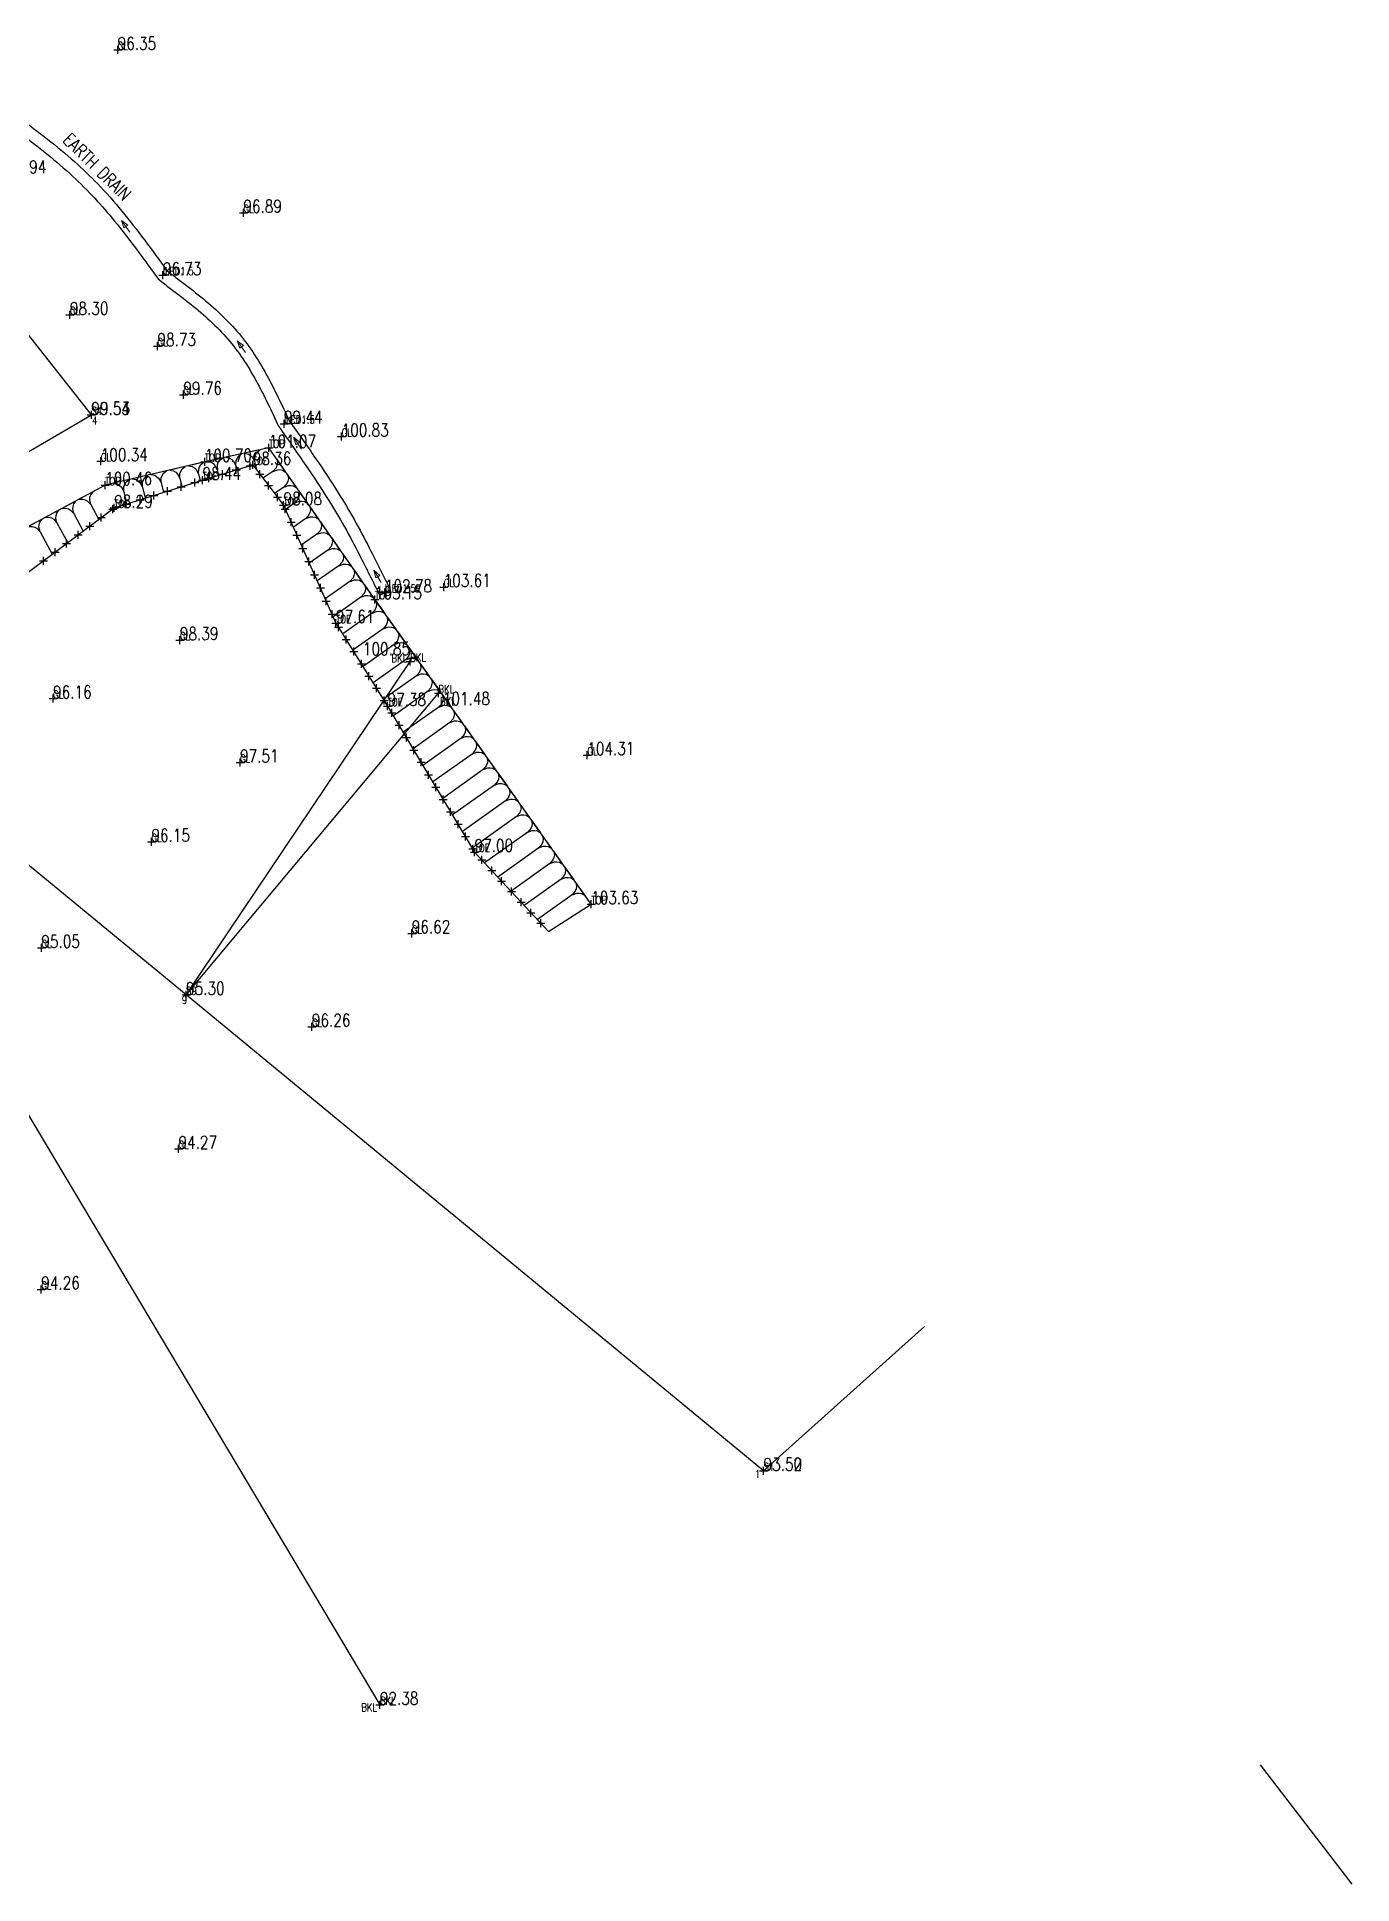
# Model space of a CAD drawing. Header units: metres. Extents: x -18206 to -14962, y -33140 to -31299.
# Drawn here: x -17924.4 to -17760.1, y -32081.6 to -31850.8 of the extents above; entities that cross this region are included whole.
import ezdxf

# ---------------------------------------------------------------- set-up
doc = ezdxf.new("R2010")
doc.units = ezdxf.units.M
doc.header["$LTSCALE"] = 6
doc.header["$MEASUREMENT"] = 0
doc.header["$PDMODE"] = 2
doc.header["$PDSIZE"] = 0.5
for name, color, linetype in [('180119_CODE', 7, 'Continuous'), ('180119_HEIGHT', 7, 'Continuous'), ('180119_PTS', 7, 'Continuous'), ('Detail_CD', 150, 'Continuous'), ('IL', 150, 'Continuous'), ('LOT', 7, 'Continuous'), ('TEBING', 8, 'Continuous'), ('Text_Filter', 2, 'Continuous'), ('TRV_RAW', 4, 'Continuous')]:
    doc.layers.add(name, color=color, linetype=linetype)
doc.styles.get("Standard").update_dxf_attribs({"font": 'simplex.shx', "width": 0.8})

# ---------------------------------------------------------------- blocks, each defined once
blk = doc.blocks.new('A$C11637FC8')
at = {"layer": 'Detail_CD', "lineweight": 13}
blk.add_lwpolyline([(0, 0), (2.96, 1.3), (1.22, 1.08), (1.64, 0.12), (2.96, 1.3)], dxfattribs=at)

msp = doc.modelspace()

# ---------------------------------------------------------------- linework, layer by layer
at = {"layer": '180119_PTS'}
for p in [(-17914.31, -31852.42), (-17898.6, -31872.77), (-17908.66, -31880.58), (-17920.27, -31885.54), (-17909.34, -31889.43), (-17906.1, -31895.5), (-17917.6, -31898.03), (-17917.6, -31898.03), (-17917.59, -31898.03), (-17917.58, -31898.03), (-17917.58, -31898.04), (-17893.53, -31899.13), (-17886.33, -31900.74), (-17916.42, -31903.83), (-17903.42, -31903.91), (-17895.41, -31902.15), (-17903.71, -31906.17), (-17897.43, -31904.29), (-17915.87, -31906.81), (-17914.74, -31909.66), (-17893.59, -31909.31), (-17880.92, -31920.23), (-17873.58, -31919.54), (-17882.17, -31921.08), (-17887.04, -31924.05), (-17906.53, -31926.18), (-17877.76, -31928.85), (-17922.37, -31933.49), (-17874.24, -31932.82), (-17880.59, -31934.42), (-17855.64, -31940.56), (-17899.02, -31941.47), (-17910.09, -31951.39), (-17869.72, -31952.66), (-17855.15, -31959.18), (-17877.57, -31962.83), (-17923.84, -31964.65), (-17905.76, -31970.52), (-17890.04, -31974.5), (-17906.71, -31989.77), (-17923.85, -32007.33), (-17833.62, -32030), (-17833.62, -32030), (-17833.62, -32030), (-17881.55, -32059.26)]:
    msp.add_point(p, dxfattribs=at)
at = {"layer": 'IL'}
msp.add_line((-17881.59, -31920.56), (-17880.25, -31919.9), dxfattribs=at)
for points, knots in [([(-17931.84, -31857.03), (-17931.38, -31857.53), (-17930.77, -31857.95), (-17928.97, -31859.2), (-17927.77, -31860.05), (-17924.21, -31862.63), (-17921.89, -31864.43), (-17918.71, -31867.27), (-17917.74, -31868.19), (-17914.69, -31871.35), (-17912.8, -31873.72), (-17910.01, -31877.44), (-17909.06, -31878.74), (-17908.12, -31880.05)], [0, 0, 0, 0, 2.175523, 2.175523, 6.526569, 6.526569, 15.22866, 15.22866, 19.231676, 19.231676, 28.253786, 28.253786, 33.04947, 33.04947, 33.04947, 33.04947]), ([(-17932.94, -31858.4), (-17932.23, -31858.76), (-17931.63, -31859.18), (-17929.83, -31860.43), (-17928.64, -31861.27), (-17925.11, -31863.83), (-17922.84, -31865.59), (-17919.71, -31868.39), (-17918.74, -31869.31), (-17916.08, -31872.08), (-17914.47, -31874.04), (-17911.68, -31877.68), (-17910.47, -31879.35), (-17909.27, -31881.02)], [0, 0, 0, 0, 2.176283, 2.176283, 6.52885, 6.52885, 15.233984, 15.233984, 19.32498, 19.32498, 27.016344, 27.016344, 33.163891, 33.163891, 33.163891, 33.163891]), ([(-17908.12, -31880.05), (-17907.7, -31880.36), (-17907.29, -31880.66), (-17905.99, -31881.64), (-17905.11, -31882.32), (-17902.51, -31884.41), (-17900.86, -31885.89), (-17898.7, -31888.39), (-17898.05, -31889.26), (-17896.83, -31891.07), (-17896.27, -31892.01), (-17894.7, -31894.85), (-17893.79, -31896.81), (-17892.88, -31898.75)], [0.113244, 0.113244, 0.113244, 0.113244, 1.632948, 1.632948, 4.898843, 4.898843, 11.430633, 11.430633, 14.653487, 14.653487, 17.876342, 17.876342, 24.207556, 24.207556, 24.207556, 24.207556]), ([(-17909.27, -31881.02), (-17908.66, -31881.51), (-17908.22, -31881.84), (-17906.9, -31882.84), (-17906.03, -31883.5), (-17903.49, -31885.55), (-17901.91, -31886.97), (-17899.87, -31889.34), (-17899.25, -31890.16), (-17898.08, -31891.91), (-17897.54, -31892.82), (-17896.02, -31895.58), (-17895.11, -31897.51), (-17894.21, -31899.45)], [0, 0, 0, 0, 1.634106, 1.634106, 4.902318, 4.902318, 11.438743, 11.438743, 14.692666, 14.692666, 17.94659, 17.94659, 24.273143, 24.273143, 24.273143, 24.273143]), ([(-17892.88, -31898.75), (-17891.77, -31900.31), (-17890.67, -31901.88), (-17888.62, -31904.88), (-17887.67, -31906.31), (-17886.06, -31908.88), (-17885.39, -31910.01), (-17884.1, -31912.3), (-17883.48, -31913.46), (-17881.98, -31916.38), (-17881.11, -31918.14), (-17880.25, -31919.9)], [0.066574, 0.066574, 0.066574, 0.066574, 5.795902, 5.795902, 10.906829, 10.906829, 14.824229, 14.824229, 18.741629, 18.741629, 24.615264, 24.615264, 24.615264, 24.615264]), ([(-17894.21, -31899.45), (-17893.01, -31901.16), (-17891.89, -31902.75), (-17889.83, -31905.76), (-17888.9, -31907.18), (-17887.3, -31909.74), (-17886.63, -31910.87), (-17885.34, -31913.16), (-17884.72, -31914.33), (-17883.26, -31917.18), (-17882.42, -31918.87), (-17881.59, -31920.56)], [0, 0, 0, 0, 5.838492, 5.838492, 10.977849, 10.977849, 14.966641, 14.966641, 18.955432, 18.955432, 24.615264, 24.615264, 24.615264, 24.615264])]:
    msp.add_open_spline(points, degree=3, knots=knots, dxfattribs=at)
at = {"layer": 'LOT'}
msp.add_line((-17760.11, -32081.64), (-17771.53, -32066.76), dxfattribs=at)
at = {"layer": 'TEBING'}
for p, q in [((-17906.55, -31905.95), (-17906.3, -31906.99)), ((-17904.21, -31905.4), (-17904.01, -31906.27)), ((-17901.89, -31904.88), (-17901.73, -31905.58)), ((-17899.54, -31904.36), (-17899.43, -31904.89)), ((-17897.2, -31903.85), (-17896.97, -31904.88)), ((-17894.92, -31905.09), (-17896.16, -31905.95)), ((-17913.56, -31907.59), (-17913.19, -31909.17)), ((-17911.22, -31907.04), (-17910.89, -31908.45)), ((-17908.89, -31906.49), (-17908.6, -31907.72)), ((-17893.54, -31907.05), (-17894.7, -31907.86)), ((-17919.78, -31910.37), (-17918.61, -31912.55)), ((-17917.67, -31909.23), (-17916.66, -31911.1)), ((-17892.17, -31909.02), (-17893.35, -31909.85)), ((-17924.01, -31912.64), (-17922.5, -31915.45)), ((-17921.89, -31911.5), (-17920.55, -31914)), ((-17890.79, -31910.99), (-17892.36, -31912.08)), ((-17889.42, -31912.95), (-17891.37, -31914.32)), ((-17888.04, -31914.92), (-17890.37, -31916.55)), ((-17886.67, -31916.89), (-17889.38, -31918.78)), ((-17885.29, -31918.85), (-17888.39, -31921.02)), ((-17883.92, -31920.82), (-17887.39, -31923.25)), ((-17882.53, -31922.79), (-17886.2, -31925.4)), ((-17881.14, -31924.75), (-17884.93, -31927.44)), ((-17879.75, -31926.71), (-17883.66, -31929.48)), ((-17878.36, -31928.66), (-17882.39, -31931.52)), ((-17876.97, -31930.62), (-17881.12, -31933.56)), ((-17875.59, -31932.58), (-17879.87, -31935.62)), ((-17874.2, -31934.54), (-17878.64, -31937.69)), ((-17872.81, -31936.49), (-17877.41, -31939.76)), ((-17871.42, -31938.45), (-17876.18, -31941.83)), ((-17870.03, -31940.41), (-17874.95, -31943.89)), ((-17868.64, -31942.36), (-17873.71, -31945.96)), ((-17867.25, -31944.32), (-17872.48, -31948.03)), ((-17865.86, -31946.28), (-17871.25, -31950.1)), ((-17864.47, -31948.24), (-17870.02, -31952.17)), ((-17863.09, -31950.19), (-17868.47, -31954.01)), ((-17861.7, -31952.15), (-17866.82, -31955.79)), ((-17860.31, -31954.11), (-17865.17, -31957.56)), ((-17858.92, -31956.07), (-17863.53, -31959.34)), ((-17857.53, -31958.02), (-17861.88, -31961.11)), ((-17860.49, -31962.6), (-17855.15, -31959.18))]:
    msp.add_line(p, q, dxfattribs=at)
for points in [[(-17855.15, -31959.18), (-17882.17, -31921.08), (-17895.41, -31902.15), (-17903.42, -31903.91), (-17915.87, -31906.81), (-17933.08, -31916.07), (-17952.42, -31929.28), (-17962.59, -31936.65)], [(-17855.15, -31959.18), (-17882.17, -31921.08), (-17895.41, -31902.15), (-17903.42, -31903.91), (-17915.87, -31906.81), (-17933.08, -31916.07), (-17952.42, -31929.28), (-17962.59, -31936.65)], [(-17959.4, -31939.72), (-17946.57, -31934.44), (-17933.3, -31923.51), (-17914.74, -31909.66), (-17903.71, -31906.17), (-17897.43, -31904.29), (-17893.59, -31909.31), (-17887.04, -31924.05), (-17880.59, -31934.42), (-17869.72, -31952.66), (-17860.49, -31962.6)], [(-17959.4, -31939.72), (-17946.57, -31934.44), (-17933.3, -31923.51), (-17914.74, -31909.66), (-17903.71, -31906.17), (-17897.43, -31904.29), (-17893.59, -31909.31), (-17887.04, -31924.05), (-17880.59, -31934.42), (-17869.72, -31952.66), (-17860.49, -31962.6)]]:
    msp.add_lwpolyline(points, dxfattribs=at)
for points in [[(-17903.14, -31903.84), (-17902.67, -31903.94), (-17902.39, -31904.12), (-17902.16, -31904.35), (-17901.89, -31904.88), (-17901.86, -31904.28), (-17901.75, -31903.98), (-17901.57, -31903.7), (-17901.18, -31903.42)], [(-17900.79, -31903.33), (-17900.32, -31903.43), (-17900.04, -31903.61), (-17899.82, -31903.83), (-17899.54, -31904.36), (-17899.52, -31903.77), (-17899.4, -31903.47), (-17899.22, -31903.19), (-17898.84, -31902.9)], [(-17898.45, -31902.82), (-17897.98, -31902.92), (-17897.7, -31903.09), (-17897.47, -31903.32), (-17897.2, -31903.85), (-17897.17, -31903.25), (-17897.06, -31902.95), (-17896.88, -31902.67), (-17896.5, -31902.39)], [(-17894.44, -31903.53), (-17894.36, -31904.01), (-17894.41, -31904.33), (-17894.53, -31904.63), (-17894.92, -31905.09), (-17894.36, -31904.88), (-17894.04, -31904.87), (-17893.71, -31904.93), (-17893.3, -31905.17)], [(-17912.49, -31906.02), (-17912.02, -31906.12), (-17911.74, -31906.29), (-17911.5, -31906.51), (-17911.22, -31907.04), (-17911.2, -31906.44), (-17911.09, -31906.14), (-17910.92, -31905.86), (-17910.54, -31905.57)], [(-17910.15, -31905.48), (-17909.68, -31905.57), (-17909.4, -31905.75), (-17909.17, -31905.97), (-17908.89, -31906.49), (-17908.87, -31905.9), (-17908.76, -31905.6), (-17908.58, -31905.31), (-17908.2, -31905.02)], [(-17907.81, -31904.93), (-17907.34, -31905.03), (-17907.06, -31905.2), (-17906.83, -31905.42), (-17906.55, -31905.95), (-17906.53, -31905.35), (-17906.42, -31905.05), (-17906.25, -31904.77), (-17905.86, -31904.48)], [(-17905.48, -31904.39), (-17905, -31904.48), (-17904.72, -31904.65), (-17904.49, -31904.87), (-17904.21, -31905.4), (-17904.19, -31904.8), (-17904.08, -31904.5), (-17903.91, -31904.22), (-17903.53, -31903.93)], [(-17893.07, -31905.5), (-17892.98, -31905.97), (-17893.04, -31906.3), (-17893.16, -31906.6), (-17893.54, -31907.05), (-17892.98, -31906.85), (-17892.66, -31906.84), (-17892.33, -31906.9), (-17891.92, -31907.14)], [(-17919.15, -31908.58), (-17918.67, -31908.55), (-17918.36, -31908.64), (-17918.07, -31908.79), (-17917.67, -31909.23), (-17917.8, -31908.65), (-17917.78, -31908.33), (-17917.68, -31908.01), (-17917.39, -31907.63)], [(-17914.82, -31906.57), (-17914.35, -31906.66), (-17914.07, -31906.84), (-17913.84, -31907.06), (-17913.56, -31907.59), (-17913.54, -31906.99), (-17913.43, -31906.69), (-17913.26, -31906.41), (-17912.88, -31906.11)], [(-17891.69, -31907.47), (-17891.6, -31907.94), (-17891.66, -31908.27), (-17891.78, -31908.56), (-17892.17, -31909.02), (-17891.61, -31908.81), (-17891.29, -31908.8), (-17890.96, -31908.86), (-17890.55, -31909.11)], [(-17923.38, -31910.85), (-17922.9, -31910.82), (-17922.58, -31910.91), (-17922.3, -31911.07), (-17921.89, -31911.5), (-17922.03, -31910.92), (-17922, -31910.6), (-17921.91, -31910.29), (-17921.62, -31909.9)], [(-17921.26, -31909.71), (-17920.79, -31909.68), (-17920.47, -31909.78), (-17920.19, -31909.93), (-17919.78, -31910.37), (-17919.92, -31909.78), (-17919.89, -31909.47), (-17919.79, -31909.15), (-17919.5, -31908.77)], [(-17890.32, -31909.43), (-17890.23, -31909.91), (-17890.29, -31910.23), (-17890.41, -31910.53), (-17890.79, -31910.99), (-17890.23, -31910.78), (-17889.91, -31910.77), (-17889.58, -31910.83), (-17889.17, -31911.07)], [(-17925.49, -31911.99), (-17925.01, -31911.96), (-17924.7, -31912.05), (-17924.42, -31912.2), (-17924.01, -31912.64), (-17924.14, -31912.06), (-17924.12, -31911.74), (-17924.02, -31911.42), (-17923.73, -31911.04)], [(-17888.94, -31911.4), (-17888.85, -31911.87), (-17888.91, -31912.2), (-17889.03, -31912.5), (-17889.42, -31912.95), (-17888.85, -31912.75), (-17888.54, -31912.74), (-17888.21, -31912.8), (-17887.8, -31913.04)], [(-17887.57, -31913.37), (-17887.48, -31913.84), (-17887.54, -31914.17), (-17887.66, -31914.46), (-17888.04, -31914.92), (-17887.48, -31914.71), (-17887.16, -31914.71), (-17886.83, -31914.76), (-17886.42, -31915.01)], [(-17886.19, -31915.34), (-17886.1, -31915.81), (-17886.16, -31916.13), (-17886.28, -31916.43), (-17886.67, -31916.89), (-17886.1, -31916.68), (-17885.79, -31916.67), (-17885.46, -31916.73), (-17885.05, -31916.97)], [(-17884.82, -31917.3), (-17884.73, -31917.77), (-17884.79, -31918.1), (-17884.91, -31918.4), (-17885.29, -31918.85), (-17884.73, -31918.65), (-17884.41, -31918.64), (-17884.08, -31918.7), (-17883.67, -31918.94)], [(-17883.44, -31919.27), (-17883.35, -31919.74), (-17883.41, -31920.07), (-17883.53, -31920.36), (-17883.92, -31920.82), (-17883.35, -31920.62), (-17883.03, -31920.61), (-17882.71, -31920.66), (-17882.3, -31920.91)], [(-17882.07, -31921.24), (-17881.97, -31921.71), (-17882.03, -31922.03), (-17882.15, -31922.33), (-17882.53, -31922.79), (-17881.97, -31922.58), (-17881.65, -31922.57), (-17881.32, -31922.63), (-17880.91, -31922.87)], [(-17880.68, -31923.19), (-17880.59, -31923.66), (-17880.64, -31923.99), (-17880.76, -31924.29), (-17881.14, -31924.75), (-17880.58, -31924.54), (-17880.26, -31924.53), (-17879.93, -31924.58), (-17879.52, -31924.82)], [(-17879.29, -31925.15), (-17879.2, -31925.62), (-17879.25, -31925.95), (-17879.37, -31926.25), (-17879.75, -31926.71), (-17879.19, -31926.5), (-17878.87, -31926.48), (-17878.55, -31926.54), (-17878.13, -31926.78)], [(-17877.9, -31927.11), (-17877.81, -31927.58), (-17877.86, -31927.91), (-17877.98, -31928.2), (-17878.36, -31928.66), (-17877.8, -31928.45), (-17877.48, -31928.44), (-17877.16, -31928.5), (-17876.74, -31928.74)], [(-17876.51, -31929.07), (-17876.42, -31929.54), (-17876.47, -31929.86), (-17876.59, -31930.16), (-17876.97, -31930.62), (-17876.41, -31930.41), (-17876.09, -31930.4), (-17875.77, -31930.45), (-17875.35, -31930.7)], [(-17875.12, -31931.02), (-17875.03, -31931.49), (-17875.09, -31931.82), (-17875.2, -31932.12), (-17875.59, -31932.58), (-17875.02, -31932.37), (-17874.71, -31932.36), (-17874.38, -31932.41), (-17873.96, -31932.65)], [(-17873.73, -31932.98), (-17873.64, -31933.45), (-17873.7, -31933.78), (-17873.81, -31934.08), (-17874.2, -31934.54), (-17873.64, -31934.33), (-17873.32, -31934.31), (-17872.99, -31934.37), (-17872.58, -31934.61)], [(-17872.34, -31934.94), (-17872.25, -31935.41), (-17872.31, -31935.73), (-17872.42, -31936.03), (-17872.81, -31936.49), (-17872.25, -31936.28), (-17871.93, -31936.27), (-17871.6, -31936.33), (-17871.19, -31936.57)], [(-17870.96, -31936.89), (-17870.86, -31937.37), (-17870.92, -31937.69), (-17871.04, -31937.99), (-17871.42, -31938.45), (-17870.86, -31938.24), (-17870.54, -31938.23), (-17870.21, -31938.28), (-17869.8, -31938.53)], [(-17869.57, -31938.85), (-17869.48, -31939.32), (-17869.53, -31939.65), (-17869.65, -31939.95), (-17870.03, -31940.41), (-17869.47, -31940.2), (-17869.15, -31940.19), (-17868.82, -31940.24), (-17868.41, -31940.48)], [(-17868.18, -31940.81), (-17868.09, -31941.28), (-17868.14, -31941.61), (-17868.26, -31941.9), (-17868.64, -31942.36), (-17868.08, -31942.15), (-17867.76, -31942.14), (-17867.43, -31942.2), (-17867.02, -31942.44)], [(-17866.79, -31942.77), (-17866.7, -31943.24), (-17866.75, -31943.56), (-17866.87, -31943.86), (-17867.25, -31944.32), (-17866.69, -31944.11), (-17866.37, -31944.1), (-17866.05, -31944.16), (-17865.63, -31944.4)], [(-17865.4, -31944.72), (-17865.31, -31945.2), (-17865.36, -31945.52), (-17865.48, -31945.82), (-17865.86, -31946.28), (-17865.3, -31946.07), (-17864.98, -31946.06), (-17864.66, -31946.11), (-17864.24, -31946.35)], [(-17864.01, -31946.68), (-17863.92, -31947.15), (-17863.98, -31947.48), (-17864.09, -31947.78), (-17864.47, -31948.24), (-17863.91, -31948.03), (-17863.59, -31948.02), (-17863.27, -31948.07), (-17862.85, -31948.31)], [(-17862.62, -31948.64), (-17862.53, -31949.11), (-17862.59, -31949.44), (-17862.7, -31949.73), (-17863.09, -31950.19), (-17862.53, -31949.98), (-17862.21, -31949.97), (-17861.88, -31950.03), (-17861.46, -31950.27)], [(-17861.23, -31950.6), (-17861.14, -31951.07), (-17861.2, -31951.39), (-17861.31, -31951.69), (-17861.7, -31952.15), (-17861.14, -31951.94), (-17860.82, -31951.93), (-17860.49, -31951.99), (-17860.08, -31952.23)], [(-17859.84, -31952.55), (-17859.75, -31953.02), (-17859.81, -31953.35), (-17859.93, -31953.65), (-17860.31, -31954.11), (-17859.75, -31953.9), (-17859.43, -31953.89), (-17859.1, -31953.94), (-17858.69, -31954.18)], [(-17858.46, -31954.51), (-17858.36, -31954.98), (-17858.42, -31955.31), (-17858.54, -31955.61), (-17858.92, -31956.07), (-17858.36, -31955.86), (-17858.04, -31955.84), (-17857.71, -31955.9), (-17857.3, -31956.14)], [(-17857.07, -31956.47), (-17856.98, -31956.94), (-17857.03, -31957.27), (-17857.15, -31957.56), (-17857.53, -31958.02), (-17856.97, -31957.81), (-17856.65, -31957.8), (-17856.32, -31957.86), (-17855.91, -31958.1)]]:
    msp.add_lwpolyline(points, close=True, dxfattribs=at)
for p in [(-17904.66, -31906.47), (-17902.94, -31905.94), (-17901.21, -31905.42), (-17899.49, -31904.9), (-17897.76, -31904.39), (-17896.55, -31905.44), (-17911.52, -31908.64), (-17909.8, -31908.1), (-17908.09, -31907.56), (-17906.37, -31907.01), (-17895.46, -31906.87), (-17894.36, -31908.3), (-17916.36, -31910.87), (-17914.92, -31909.8), (-17913.24, -31909.19), (-17893.38, -31909.79), (-17919.25, -31913.03), (-17917.8, -31911.95), (-17892.65, -31911.44), (-17891.92, -31913.08), (-17922.13, -31915.18), (-17920.69, -31914.1), (-17891.18, -31914.73), (-17923.57, -31916.25), (-17890.45, -31916.37), (-17889.72, -31918.02), (-17888.99, -31919.66), (-17888.26, -31921.31), (-17887.53, -31922.95), (-17886.72, -31924.56), (-17885.77, -31926.09), (-17884.82, -31927.61), (-17883.87, -31929.14), (-17882.92, -31930.67), (-17881.97, -31932.2), (-17881.02, -31933.73), (-17880.08, -31935.27), (-17879.16, -31936.81), (-17878.24, -31938.36), (-17877.32, -31939.91), (-17876.4, -31941.45), (-17875.48, -31943), (-17874.56, -31944.54), (-17873.64, -31946.09), (-17872.72, -31947.64), (-17871.79, -31949.18), (-17870.87, -31950.73), (-17869.95, -31952.28), (-17868.8, -31953.65), (-17867.58, -31954.97), (-17866.35, -31956.29), (-17865.13, -31957.61), (-17863.9, -31958.93), (-17862.68, -31960.25), (-17861.46, -31961.57)]:
    msp.add_point(p, dxfattribs=at)
at = {"layer": 'TRV_RAW'}
for p, q in [((-17917.59, -31898.03), (-17951.9, -31854.44)), ((-17962.09, -31924.08), (-17917.59, -31898.03)), ((-17905.76, -31970.52), (-17962.09, -31924.08)), ((-17962.09, -31924.08), (-17881.55, -32059.26)), ((-17905.76, -31970.52), (-17877.76, -31928.85)), ((-17905.76, -31970.52), (-17874.24, -31932.82)), ((-17833.62, -32030), (-17905.76, -31970.52))]:
    msp.add_line(p, q, dxfattribs=at)
at = {"layer": 'TRV_RAW', "color": 1}
msp.add_line((-17833.62, -32030), (-17813.51, -32011.96), dxfattribs=at)

# ---------------------------------------------------------------- block references
at = {"layer": 'IL', "zscale": 0.5535265692600286}
for p, xscale, yscale, rotation in [((-17912.8, -31875.21), 0.5535265692596106, 0.553526569259688, 101.6278705286599), ((-17898.33, -31890.23), 0.5535265692596106, 0.553526569259688, 101.6278705286599), ((-17891.35, -31902.33), 0.5535265692596281, 0.5535265692596596, 99.39445008367494), ((-17881.4, -31918.99), 0.5535265692596162, 0.5535265692597022, 96.19628004349048)]:
    msp.add_blockref('A$C11637FC8', p, dxfattribs=dict(at, xscale=xscale, yscale=yscale, rotation=rotation))

# ---------------------------------------------------------------- texts
at = {"lineweight": 13, "width": 0.78}
msp.add_text('EARTH DRAIN', height=1.6, rotation=315.3914, dxfattribs=at).set_placement((-17921.29, -31863.79))
at = {"layer": '180119_CODE', "width": 0.78}
for s, p in [('GL', (-17914.31, -31852.42)), ('GL', (-17898.6, -31872.77)), ('ILED1.5', (-17908.66, -31880.58)), ('GL', (-17920.27, -31885.54)), ('GL', (-17909.34, -31889.43)), ('GL', (-17906.1, -31895.5)), ('S4', (-17917.6, -31898.03)), ('S4', (-17917.6, -31898.03)), ('S4', (-17917.59, -31898.03)), ('S4', (-17917.58, -31898.03)), ('S4', (-17917.58, -31898.04)), ('ILED1.5', (-17893.53, -31899.13)), ('TOP', (-17895.41, -31902.15)), ('GL', (-17886.33, -31900.74)), ('GL', (-17916.42, -31903.83)), ('TOP', (-17903.42, -31903.91)), ('TOE', (-17897.43, -31904.29)), ('TOP', (-17915.87, -31906.81)), ('TOE', (-17903.71, -31906.17)), ('TOE', (-17914.74, -31909.66)), ('TOE', (-17893.59, -31909.31)), ('ILED1.5E', (-17880.92, -31920.23)), ('GL', (-17873.58, -31919.54)), ('TOP', (-17882.17, -31921.08)), ('TOE', (-17887.04, -31924.05)), ('GL', (-17906.53, -31926.18)), ('BKL', (-17877.76, -31928.85)), ('GL', (-17922.37, -31933.49)), ('TOE', (-17880.59, -31934.42)), ('BKL', (-17874.24, -31932.82)), ('GL', (-17899.02, -31941.47)), ('GL', (-17855.64, -31940.56)), ('GL', (-17910.09, -31951.39)), ('TOE', (-17869.72, -31952.66)), ('TOP', (-17855.15, -31959.18)), ('GL', (-17923.84, -31964.65)), ('GL', (-17877.57, -31962.83)), ('S9', (-17905.76, -31970.52)), ('GL', (-17890.04, -31974.5)), ('GL', (-17906.71, -31989.77)), ('GL', (-17923.85, -32007.33)), ('S1', (-17833.62, -32030)), ('S1', (-17833.62, -32030)), ('BKL', (-17881.55, -32059.26))]:
    msp.add_text(s, height=1, rotation=0.3386, dxfattribs=at).set_placement(p)
at = {"layer": '180119_HEIGHT', "lineweight": 13, "width": 0.78}
for s, p in [('96.35', (-17914.31, -31852.42)), ('97.94', (-17928.03, -31867.86)), ('96.89', (-17898.6, -31872.77)), ('96.73', (-17908.66, -31880.58)), ('98.30', (-17920.27, -31885.54)), ('98.73', (-17909.34, -31889.43)), ('99.76', (-17906.1, -31895.5)), ('99.53', (-17917.58, -31898.03)), ('99.44', (-17893.53, -31899.13)), ('101.07', (-17895.41, -31902.15)), ('100.83', (-17886.33, -31900.74)), ('100.34', (-17916.42, -31903.83)), ('100.70', (-17903.42, -31903.91)), ('100.46', (-17915.87, -31906.81)), ('98.44', (-17903.71, -31906.17)), ('98.29', (-17914.74, -31909.66)), ('98.08', (-17893.59, -31909.31)), ('103.15', (-17882.17, -31921.08)), ('103.61', (-17873.58, -31919.54)), ('97.61', (-17887.04, -31924.05)), ('98.39', (-17906.53, -31926.18)), ('100.85', (-17883.67, -31928.08)), ('96.16', (-17922.37, -31933.49)), ('97.38', (-17880.59, -31934.42)), ('101.48', (-17873.68, -31934.31)), ('97.51', (-17899.02, -31941.47)), ('104.31', (-17855.64, -31940.56)), ('96.15', (-17910.09, -31951.39)), ('97.00', (-17869.72, -31952.66)), ('103.63', (-17855.15, -31959.18)), ('96.62', (-17877.57, -31962.83)), ('95.05', (-17923.84, -31964.65)), ('95.30', (-17905.76, -31970.52)), ('96.26', (-17890.04, -31974.5)), ('94.27', (-17906.71, -31989.77)), ('94.26', (-17923.85, -32007.33)), ('93.52', (-17833.62, -32030)), ('92.38', (-17881.55, -32059.26))]:
    msp.add_text(s, height=1.6, rotation=0.3386, dxfattribs=at).set_placement(p)
at = {"layer": 'Text_Filter', "width": 0.78}
for s, p in [('99.54', (-17917.6, -31898.03)), ('99.54', (-17917.6, -31898.03)), ('99.54', (-17917.59, -31898.03)), ('99.54', (-17917.58, -31898.04)), ('98.36', (-17897.43, -31904.29)), ('102.78', (-17880.92, -31920.23))]:
    msp.add_text(s, height=1.6, rotation=0.3386, dxfattribs=at).set_placement(p)
at = {"layer": 'Text_Filter', "lineweight": 13, "width": 0.78}
msp.add_text('93.50', height=1.6, rotation=0.3386, dxfattribs=at).set_placement((-17833.62, -32030))
msp.add_text('93.50', height=1.6, rotation=0.3386, dxfattribs=at).set_placement((-17833.62, -32030))
at = {"layer": 'TRV_RAW', "width": 0.78}
for s, p in [('4', (-17917.5, -31899.23)), ('BKL', (-17880.11, -31928.95)), ('BKL', (-17874.04, -31934.32)), ('9', (-17906.29, -31971.65)), ('1', (-17834.69, -32030.89)), ('BKL', (-17883.88, -32060.07))]:
    msp.add_text(s, height=1, rotation=0.3386, dxfattribs=at).set_placement(p)

doc.saveas('drawing.dxf')
